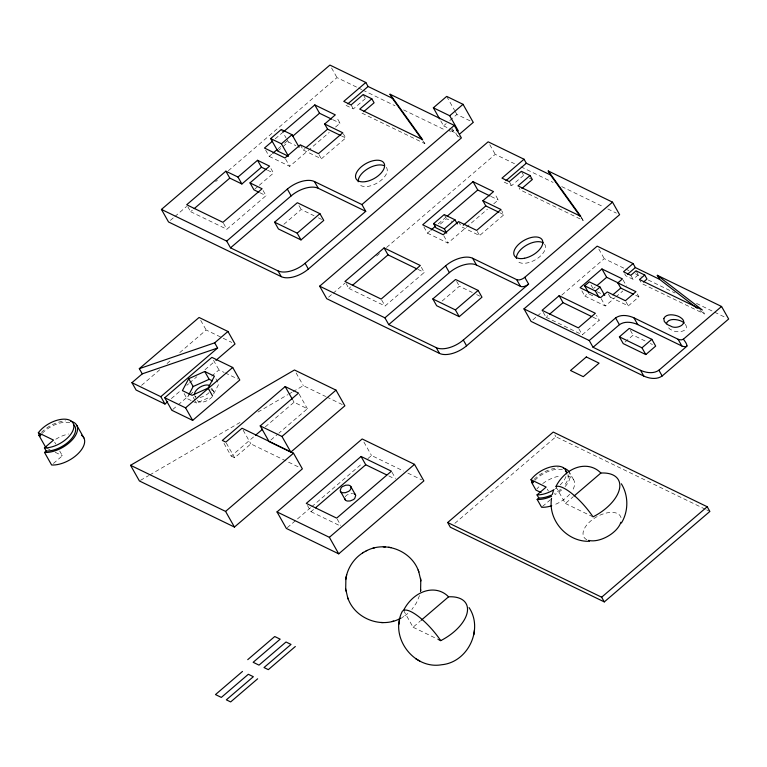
<?xml version="1.0" encoding="UTF-8"?>
<svg xmlns="http://www.w3.org/2000/svg" width="767" height="767" viewBox="0 0 767 767"><rect width="100%" height="100%" fill="white"/><g stroke="black" fill="none" stroke-linecap="round" stroke-linejoin="round"><path stroke-width="0.58" stroke-dasharray="3.83 2.88" d="M419.511 595.547L416.481 602.833L411.86 609.497M191.156 400.527L186.851 398.437L188.423 395.456M213.6 393.95L218.854 384.027L215.527 378.15M345.284 496.786L345.831 496.048A4.429 2.359 -29.5 0 1 347.288 494.792L352.628 493.354M170.341 220.407L173.965 217.301M174.866 216.534L186.64 206.438M215.632 181.606L217.445 180.053M228.307 170.734L337.001 77.601L357.412 87.496M275.257 138.808L282.448 132.643M187.819 206.735L190.628 211.682L192.402 210.158M265.65 150.131L269.188 156.382L271.882 154.071M278.172 148.673L280.866 146.363M284.461 143.285L287.165 140.975M277.74 151.08L282.16 147.293M283.042 146.535L288.354 141.991L295.87 145.634M254.826 189.065L258.383 186.017M259.275 185.259L273.503 173.064L270.137 167.12M300.319 144.848L303.253 150.025L305.055 148.482M346.032 105.395L353.338 108.933L365.418 98.579L367.345 99.518M269.188 156.382L289.696 166.324L329.244 132.442M335.534 127.044L340.03 123.199L336.492 116.948M190.628 211.682L226.85 229.256L266.015 195.69L262.659 189.746M303.253 150.025L321.373 158.817L345.716 137.964L343.367 133.822M283.886 224.29L301.172 209.477L314.077 215.738M440.747 120.85L443.585 125.865L446.241 123.583M449.798 120.534L456.902 114.446L473.258 122.384M141.559 385.35L160.667 368.985M167.033 363.529L171.587 359.627M179.775 352.609L206.16 330.002L231.816 342.446M53.412 463.46L62.386 455.771L59.615 450.881M452.319 128.674L453.441 130.649L450.881 132.835L449.203 129.872M451.063 130.774L455.703 133.027L458.263 130.831M455.703 133.027L457.381 135.989L459.932 133.794M171.338 398.581L181.348 390M186.803 385.322L188.624 383.768M189.535 382.982L196.812 376.75M205 369.732L215.009 361.152M172.738 409.501L177.263 405.618M178.174 404.842L189.046 395.523M189.957 394.746L193.581 391.64M211.711 376.108L218.959 369.895L224.165 372.426M328.564 297.165L332.188 294.058M333.099 293.282L344.872 283.186M376.568 256.025L380.192 252.918M386.539 247.482L495.233 154.349L514.532 163.707M346.051 283.483L348.851 288.43L350.634 286.906M423.873 226.879L427.411 233.13L430.105 230.819M438.197 223.887L445.387 217.723M440.383 224.041L446.576 218.739L451.945 221.347M504.255 182.143L511.56 185.681L523.64 175.327L525.568 176.266M427.411 233.13L447.918 243.081L487.467 209.19M493.756 203.801L498.253 199.947L494.715 193.696M348.851 288.43L385.072 306.004L424.247 272.438L420.882 266.494M458.541 221.596L461.475 226.773L479.596 235.565L503.938 214.712L501.599 210.57M223.993 443.374L231.193 456.106L254.539 436.097M265.315 426.864L294.049 402.244L307.404 408.725L278.881 433.163M231.193 456.106L234.664 457.784L250.886 443.892L299.149 467.304M270.856 440.037L277.99 433.93M442.118 301.038L459.395 286.225L472.299 292.486M287.28 527.677L310.827 507.495M311.728 506.719L362.455 463.258M367.892 458.599L371.516 455.493L403.567 471.043M532.883 319.849L536.497 316.752M537.399 315.975L542.825 311.335M561.799 295.074L604.271 258.68L624.645 268.565M307.462 505.463L310.98 511.685L313.674 509.374M543.228 312.284L546.037 317.241L547.82 315.697M581.856 290.827L584.799 296.033L586.544 294.528M593.543 288.536L595.297 287.04M608.432 294.01L610.187 297.117L611.951 295.602M624.635 273.781L625.776 275.784L633.072 279.322L638.326 274.826L641.212 276.225M584.799 296.033L605.307 305.975L614.933 297.73M615.805 296.982L622.804 290.99M546.037 317.241L582.258 334.805L599.276 320.223L596.477 315.275M610.187 297.117L628.317 305.908L638.892 296.839L636.543 292.706M625.019 342.072L633.101 335.15L646.006 341.401M454.841 523.353L555.902 436.759L705.563 509.355M542.48 506.498L550.553 499.585M403.547 610.407L413.068 627.233L420.163 621.155M555.854 486.633L565.375 503.459L573.361 496.613M407.862 613.475L403.663 616.582M403.806 616.486L402.033 617.569M140.447 480.372L148.693 475.569M149.718 474.974L240.445 422.224M257.971 412.032L287.865 394.65M288.891 394.046L291.987 392.253M293.013 391.649L303.329 385.657L325.697 396.51M192.239 401.045L196.544 403.135L210.417 396.894M443.585 125.865L450.478 129.211M451.466 129.69L453.441 130.649M358.496 88.023L361.717 89.586M362.791 90.103L395.015 105.741M403.615 109.911L445.512 130.227M457.381 135.989L460.382 137.446M520.966 166.832L553.132 182.431M561.712 186.592L603.524 206.879M607.819 208.96L616.39 213.121M529.422 178.136L532.308 179.536M362.005 113.142L424.889 143.64L423.183 140.639M581.415 217.387L583.112 220.388L520.227 189.89L519.096 187.886M332.849 119.71L340.03 123.199M491.072 196.467L498.253 199.947M625.719 269.083L628.93 270.646M635.364 273.761L640.723 276.36M648.23 280.003L675.037 293.004M696.484 303.406L725.429 317.452M341.449 135.893L345.716 137.964M499.672 212.641L503.938 214.712M703.492 312.025L704.624 314.029L641.739 283.531L639.477 279.524M635.69 295.295L638.892 296.839M597.205 291.757L602.574 294.365M589.372 294.144L594.741 296.752M650.311 343.491L652.458 344.536M592.881 317.126L599.276 320.223M267.482 170.14L273.503 173.064M318.372 217.818L321.603 219.391M476.604 294.576L479.826 296.139M259.975 192.757L266.015 195.69M417.852 269.342L424.247 272.438M706.637 509.873L709.868 511.445M565.375 503.459L591.961 516.354M326.761 397.028L342.744 404.775M225.21 372.925L237.712 378.994M407.843 473.114L421.725 479.854M388.792 475.933L394.027 478.474M310.98 511.685L340.308 525.913M47.008 448.312L50.085 449.807M55.205 452.29L62.386 455.771M413.068 627.233L438.59 639.611M699.926 310.414L704.624 314.029M581.031 217.492L583.112 220.388M422.809 140.745L424.889 143.64M685.458 324.288C689.792 331.469 677.558 333.214 673.062 330.615A36.548 19.482 -29.5 0 1 669.879 329.072L667.002 326.272M636.054 270.818L638.326 274.826M630.81 275.315L633.072 279.322M623.053 279.945L626.591 286.196M598.816 249.035L604.271 258.68M625.968 301.767L628.317 305.908M630.369 330.318L633.101 335.15M601.184 298.689L605.307 305.975M591.031 284.988L592.805 288.114M521.368 171.319L523.64 175.327M489.777 144.704L495.233 154.349M509.288 181.674L511.56 185.681M578.893 328.861L582.258 334.805M446.682 96.393L454.63 110.438M455.195 111.436L456.902 114.446M477.256 231.423L479.596 235.565M444.218 214.568L446.576 218.739M443.796 235.785L447.918 243.081M363.146 94.571L365.418 98.579M554.838 434.879L555.902 436.759M573.515 479.586L569.45 472.395A23.393 12.464 -29.5 0 1 564.617 487.093M456.662 281.393L459.395 286.225M331.555 67.956L337.001 77.601M351.065 104.926L353.338 108.933M547.274 489.078L548.405 491.072M319.034 154.675L321.373 158.817M381.707 300.06L385.072 306.004M281.278 129.489L285.995 137.82M286.58 138.865L288.354 141.991M285.564 159.037L289.696 166.324M298.986 205.614L301.172 209.477M392.014 472.242L395.532 478.455M363.913 442.07L371.516 455.493M223.485 223.312L226.85 229.256M296.129 372.935L303.329 385.657M299.092 394.037L307.404 408.725M292.936 400.288L294.049 402.244M337.25 519.163L340.769 525.385M200.705 320.357L206.16 330.002M213.504 360.26L218.959 369.895M243.129 430.182L250.886 443.892M212.037 388.648L213.629 391.467M226.351 443.105L234.664 457.784M194.732 395.686L195.796 397.565M193.226 397.268L194.885 400.201M195.441 401.179L196.544 403.135M184.08 393.538L186.851 398.437M54.63 442.07L55.732 444.026M561.741 489.854A23.393 12.464 -29.5 0 1 554.848 494.629M534.005 479.442A23.393 12.464 -29.5 0 1 558.165 467.86M568.011 474.476A21.265 11.332 -29.5 0 1 564.378 485.425M560.581 489.288A21.265 11.332 -29.5 0 1 554.512 493.517M534.887 480.315A21.265 11.332 -29.5 0 1 563.285 469.96M565.941 476.547A21.265 11.332 -29.5 0 1 560.15 484.945M556.593 487.898A21.265 11.332 -29.5 0 1 555.375 488.761M567.446 475.971A23.393 12.464 -29.5 0 1 572.287 490.727M569.651 494.264A23.393 12.464 -29.5 0 1 553.352 505.204M536.842 488.991A23.393 12.464 -29.5 0 1 538.923 486.786M542.72 483.565A23.393 12.464 -29.5 0 1 560.725 475.876M586.87 539.709A21.035 11.208 -29.5 0 1 596.707 516.814A21.035 11.208 -29.5 0 1 621.222 520.381M55.79 439.232A23.393 12.464 -29.5 0 1 68.541 433.988M41.38 432.463A23.393 12.464 -29.5 0 1 65.54 420.891M42.262 433.336A21.265 11.332 -29.5 0 1 70.66 422.981M386.309 167.331A16.011 8.533 -29.5 0 1 377.268 182.968A16.011 8.533 -29.5 0 1 358.688 183.438M211.203 389.809A9.271 4.938 -29.5 0 1 213.686 394.2M212.229 396.702A9.271 4.938 -29.5 0 1 203.926 401.85A9.271 4.938 -29.5 0 1 197.387 400.384M211.27 388.303A9.271 4.938 -29.5 0 1 211.03 389.502M209.055 392.599A9.271 4.938 -29.5 0 1 199.995 397.402M196.122 396.999A9.271 4.938 -29.5 0 1 194.991 396.098M544.541 244.079A16.011 8.533 -29.5 0 1 535.491 259.716A16.011 8.533 -29.5 0 1 516.91 260.195"/><path stroke-width="1.15" d="M402.579 610.839C388.84 636.342 413.298 669.812 441.706 664.74C467.832 662.333 483.68 629.458 469.049 607.569M551.559 498.31C547.83 520.371 567.216 542.24 589.555 541.272M345.888 578.567L345.687 589.478M420.594 590.839L420.786 579.929M398.965 624.233L399.511 620.167M473.824 634.75L474.485 629.908M345.965 578.117L346.358 576.18M345.725 579.555C347.163 568.721 353.568 558.673 362.81 552.825M420.517 591.29L420.757 589.852M666.341 323.799C667.923 318.343 675.564 319.101 679.821 320.558A36.548 19.482 -29.5 0 1 683.004 322.102L684.365 323.118M346.463 575.768L346.684 574.819M552.345 494.389L553.41 490.592M188.72 378.697L182.412 390.604L192.114 395.312L208.116 388.102L214.424 376.194L204.722 371.487L188.72 378.697L193.15 386.53L188.95 394.468M621.366 523.075C628.633 511.301 628.652 495.549 621.356 483.785M392.292 98.234L390.019 94.226L454.294 125.405L461.389 137.926L308.353 269.064A21.265 11.332 -29.5 0 1 281.278 276.657L168.529 221.96L161.444 209.429L329.915 65.07L365.821 82.481L368.093 86.489L392.292 98.234L422.109 139.776M225.872 171.185L186.697 204.751L222.929 222.325L262.093 188.759L250.013 182.891L269.581 166.132L257.539 160.284L237.971 177.052L225.872 171.185L229.793 178.117L241.893 183.984L261.461 167.225L266.475 169.651M270.674 138.578L281.412 143.793L288.488 156.286L277.74 151.08L270.674 138.578L281.278 129.489L292.026 134.704L299.092 147.197M272.563 141.118L264.471 148.05L284.979 157.992L300.319 144.848L318.449 153.64L342.782 132.787L324.662 123.995L335.313 114.868L314.806 104.916L283.349 131.876M194.185 208.634L229.793 178.117M281.412 143.793L292.026 134.704M272.784 153.295L277.27 149.45M292.553 136.353L319.523 113.248L331.823 119.221M365.821 82.481L343.769 101.388L351.065 104.926L363.146 94.571L371.813 98.78L374.085 102.788L363.731 111.656M347.796 103.881L368.093 86.489M305.956 147.705L327.586 129.172L340.385 135.375M371.813 98.78L359.733 109.135L422.617 139.632L390.019 94.226M226.687 241.087L287.347 189.113A21.265 11.332 -29.5 0 1 314.422 181.52L361.919 204.559L365.744 211.318L305.093 263.292A21.265 11.332 -29.5 0 1 278.018 270.885L230.522 247.846L226.687 241.087L161.444 209.429M230.522 247.846L291.172 195.873A21.265 11.332 -29.5 0 1 318.247 188.279L365.744 211.318M274.605 222.2L297.347 202.718L319.925 213.667L323.751 220.426L301.009 239.918L278.431 228.969L274.605 222.2L297.184 233.149L301.009 239.918M439.606 118.837L433.365 107.802L446.682 96.393L463.038 104.322L473.258 122.384L459.932 133.794M44.409 447.918L53.517 440.105L38.35 432.751A21.265 11.332 -29.5 0 1 64.965 419.166A21.265 11.332 -29.5 0 1 70.919 434.084A21.265 11.332 -29.5 0 1 44.409 447.918L46.183 451.054L44.534 452.463L51.619 464.994A23.393 12.464 -29.5 0 0 78.205 453.556A23.393 12.464 -29.5 0 0 81.484 435.263M297.184 233.149L319.925 213.667M167.695 401.697L164.972 404.036L136.104 390.029L131.943 382.685L142.25 373.855L139.316 368.668L199.065 317.471L227.943 331.469L235.028 344L215.92 360.375M433.365 107.802L449.721 115.74L463.038 104.322M361.919 204.559L454.294 125.405M139.316 368.668L214.674 342.839L227.943 331.469M131.943 382.685L160.811 396.692L217.607 348.026L214.674 342.839M164.742 397.747L211.865 357.364L232.708 367.47L239.793 380.001L192.67 420.383L171.827 410.278L164.742 397.747L185.576 407.852L192.67 420.383M550.514 174.981L548.242 170.974L612.517 202.152L619.611 214.683L466.576 345.812A21.265 11.332 -29.5 0 1 439.501 353.405L326.752 298.708L319.666 286.177L488.138 141.818L524.043 159.239L526.315 163.246L550.514 174.981L580.341 216.524M185.576 407.852L232.708 367.47M384.094 247.933L344.929 281.499L381.151 299.072L420.326 265.507L384.094 247.933L388.025 254.865L416.788 268.824M473.028 181.664L422.694 224.798L443.201 234.75L458.541 221.596L476.671 230.388L501.014 209.535L482.884 200.743L493.536 191.616L473.028 181.664L477.745 189.995L490.046 195.969M352.408 285.382L388.025 254.865M433.604 223.657L444.352 228.873L446.71 233.043L435.963 227.828L433.604 223.657L444.218 214.568L454.965 219.784L457.324 223.945M431.006 230.052L435.503 226.198M447.18 216.189L477.745 189.995M524.043 159.239L501.992 178.136L509.288 181.674L521.368 171.319L530.045 175.528L532.308 179.536L521.953 188.414M444.352 228.873L454.965 219.784M506.019 180.629L526.315 163.246M463.278 225.23L485.818 205.92L498.608 212.123M530.045 175.528L517.965 185.882L580.84 216.38L548.242 170.974M285.18 386.578L222.325 440.44L225.805 442.128L242.027 428.226L293.512 453.201L302.371 468.858L234.443 527.063L139.412 480.967L130.553 465.301L294.461 369.991L336.013 390.144L344.872 405.81L290.827 452.118L269.073 441.571L260.205 425.906L298.545 393.059L285.18 386.578L292.38 399.31M319.666 286.177L384.919 317.835L445.569 265.861A21.265 11.332 -29.5 0 1 472.645 258.268L516.651 279.61L520.477 286.379A6.376 3.404 -29.5 0 0 528.607 284.097L524.772 277.338A6.376 3.404 -29.5 0 1 516.651 279.61M255.43 435.33L262.621 429.175M384.919 317.835L388.744 324.594L449.395 272.621A21.265 11.332 -29.5 0 1 476.47 265.027L520.477 286.379M432.828 298.948L455.569 279.466L478.148 290.415L481.973 297.184L459.232 316.666L436.653 305.717L432.828 298.948L455.406 309.906L459.232 316.666M260.205 425.906L281.968 436.461L336.013 390.144M455.406 309.906L478.148 290.415M130.553 465.301L225.584 511.407L293.512 453.201M524.772 277.338L612.517 202.152M388.744 324.594L436.241 347.633A21.265 11.332 -29.5 0 0 463.316 340.04L528.607 284.097M277.021 511.925L362.158 438.964L414.516 464.361L423.863 480.89L338.726 553.841L286.369 528.453L277.021 511.925L329.379 537.322L338.726 553.841M659.553 279.313L657.29 275.305L721.565 306.484L728.65 319.014L662.161 375.983C656.84 379.79 649.448 378.62 643.82 376.089L531.071 321.402L523.986 308.871L597.177 246.149L633.091 263.57L635.354 267.578L659.553 279.313L697.117 308.248M361.056 456.47L306.292 503.392L336.665 518.128L391.429 471.197L361.056 456.47L365.744 464.754L386.693 474.917M559.133 295.717L542.106 310.299L578.337 327.873L595.355 313.291L559.133 295.717L563.055 302.658L591.817 316.608M315.467 507.84L365.744 464.754M601.951 268.958L580.082 287.702L600.59 297.644L607.263 291.939L625.383 300.731L635.958 291.671L617.838 282.879L622.459 278.91L601.951 268.958L606.668 277.29L618.969 283.263M549.613 314.163L563.055 302.658M588.778 293.099L584.655 285.813L589.267 281.863L600.015 287.069L604.722 295.4M597.042 285.535L606.668 277.29M584.655 285.813L595.403 291.019L600.015 287.069M633.091 263.57L623.504 271.777L630.81 275.315L636.054 270.818L644.721 275.027L646.993 279.035L643.494 282.035M627.511 274.289L635.354 267.578M329.379 537.322L414.516 464.361M612.833 294.844L620.762 288.047L633.552 294.26M644.721 275.027L639.477 279.524L702.361 310.021L657.29 275.305M523.986 308.871L589.238 340.519L615.585 317.941C620.915 314.134 628.298 315.295 633.926 317.835L678.057 339.235A13.816 7.363 -29.5 0 0 679.054 339.618L681.393 339.886L683.368 339.206L721.565 306.484M589.238 340.519L593.064 347.288L619.42 324.7C624.741 320.903 632.123 322.063 637.751 324.594L681.882 346.003A13.816 7.363 -29.5 0 0 682.879 346.387C689.102 347.892 687.088 343.942 683.368 339.206M619.4 336.847L629.276 328.381L651.854 339.33L655.68 346.099L645.804 354.565L623.226 343.616L619.4 336.847L641.979 347.806L645.804 354.565M247.731 659.658L274.73 636.524L280.156 639.16L253.158 662.295L259.006 665.133L286.014 641.998L291.009 644.424L264.011 667.558L268.325 669.649L295.324 646.514M242.487 671.441L215.479 694.576L221.337 697.414L248.335 674.279L253.34 676.705L226.342 699.84L230.646 701.93L257.654 678.795M641.979 347.806L651.854 339.33M447.669 522.519L553.247 432.061L707.212 506.747L709.868 511.445L604.3 601.903L450.334 527.217L447.669 522.519L601.644 597.205L604.3 601.903M593.064 347.288L640.56 370.327C646.188 372.858 653.58 374.018 658.901 370.212L687.203 345.965M551.665 494.974A21.265 11.332 -29.5 0 1 538.808 498.023L537.034 494.888L546.142 487.083L530.975 479.72A21.265 11.332 -29.5 0 1 553.017 466.461A21.265 11.332 -29.5 0 1 566.497 473.795M551.741 505.76A23.393 12.464 -29.5 0 1 541.588 507.265L537.159 499.432L538.808 498.023M421.054 620.388L448.561 596.822A37.18 19.817 -29.5 0 1 467.276 612.133A37.18 19.817 -29.5 0 1 440.718 640.646L438.59 639.611M574.243 495.856L600.868 473.038A37.18 19.817 -29.5 0 1 619.583 488.349A37.18 19.817 -29.5 0 1 593.025 516.862A34.448 10.067 49.4 0 0 556.219 486.479L555.854 486.633A33.901 26.922 -64.1 0 1 600.868 473.038M601.644 597.205L707.212 506.747M363.548 552.374L366.252 550.869M362.676 552.921L363.625 552.317M400.23 618.538L401.141 618.058M366.981 550.514C385.734 540.946 410.997 550.783 418.341 570.504M348.141 598.893C355.485 618.624 380.748 628.461 399.502 618.892M366.127 550.927L367.172 550.418M399.3 618.988L400.355 618.47M193.15 386.53L209.161 379.32L212.392 380.892M142.25 373.855L217.607 348.026M372.791 548.309L374.421 547.878M392.062 621.529L392.762 621.337M393.049 621.26L393.692 621.097M383.289 546.833L384.257 546.861M384.449 546.871L385.456 546.9M381.017 622.507L382.033 622.536M382.225 622.545L383.193 622.574M388.677 547.226L389.636 547.398M389.962 547.446L390.959 547.628M456.403 129.939L458.263 130.831L449.721 115.74M258.968 192.268L253.935 189.823L250.013 182.891M532.298 481.293A23.393 12.464 -29.5 0 0 531.521 482.261L532.749 482.855A21.265 11.332 -29.5 0 1 533.506 481.877M541.071 492.577L535.951 490.094L531.521 482.261M39.673 434.323A23.393 12.464 -29.5 0 0 38.896 435.282L40.124 435.886A21.265 11.332 -29.5 0 1 40.881 434.908M415.589 658.632L419.904 661.135M350.74 486.422L350.509 486.144A8.638 4.602 -29.5 0 0 348.419 485.127L345.754 485.204L342.6 486.508A4.429 2.359 -29.5 0 0 341.142 487.754L340.165 490.813L345.39 500.036A8.638 4.602 -29.5 0 0 347.48 501.043L350.135 500.966L353.299 499.672A4.429 2.359 -29.5 0 0 354.757 498.416L355.735 495.357L350.74 486.422L351.085 488.205L350.068 490.123A4.429 2.359 -29.5 0 1 348.611 491.379L345.447 492.682L342.791 492.759A8.638 4.602 -29.5 0 1 340.701 491.743L340.471 491.465M355.428 494.705L355.198 494.427A8.638 4.602 -29.5 0 0 353.951 493.641M345.16 499.758L344.767 498.358M678.057 339.235L681.882 346.003M617.838 282.879L620.762 288.047M633.926 317.835L637.751 324.594M658.901 370.212L662.161 375.983M615.585 317.941L619.42 324.7M640.56 370.327L643.82 376.089M595.403 291.019L598.941 297.27M482.884 200.743L485.818 205.92M472.645 258.268L476.47 265.027M445.569 265.861L449.395 272.621M463.316 340.04L466.576 345.812M530.975 479.72L532.749 482.855M314.806 104.916L319.523 113.248M324.662 123.995L327.586 129.172M436.241 347.633L439.501 353.405M314.422 181.52L318.247 188.279M287.347 189.113L291.172 195.873M257.539 160.284L261.461 167.225M305.093 263.292L308.353 269.064M237.971 177.052L241.893 183.984M278.018 270.885L281.278 276.657M281.968 436.461L290.827 452.118M204.722 371.487L209.161 379.32M208.116 388.102L212.545 395.935M160.811 396.692L164.972 404.036M225.584 511.407L234.443 527.063M76.825 425.417L83.919 437.947M38.35 432.751L40.124 435.886M38.896 435.282L45.982 447.813M418.724 571.511L420.92 580.907M345.562 588.5L347.758 597.896M418.159 570.044L418.907 571.971M347.576 597.435L348.323 599.363M420.584 578.395L420.709 579.392M345.764 590.015L345.898 591.002M551.607 496.268A23.393 12.464 -29.5 0 1 537.159 499.432M563.323 468.206A23.393 12.464 -29.5 0 1 568.798 471.36M565.375 470.967A21.265 11.332 -29.5 0 1 566.995 472.472M554.09 489.586A21.265 11.332 -29.5 0 1 537.034 494.888M620.848 522.26A21.035 11.208 -29.5 0 1 607.589 536.421A21.035 11.208 -29.5 0 1 588.663 540.371M70.698 421.227A23.393 12.464 -29.5 0 1 73.057 438.916A23.393 12.464 -29.5 0 1 44.534 452.463M46.241 447.497A23.393 12.464 -29.5 0 1 46.499 447.171M73.622 424.688A21.265 11.332 -29.5 0 1 69.366 441.035A21.265 11.332 -29.5 0 1 46.183 451.054M440.718 640.646A34.448 10.067 49.4 0 0 403.912 610.264L403.567 610.398A33.901 26.922 -64.1 0 1 448.561 596.822M358.199 181.76A16.011 8.533 -29.5 0 1 367.652 168.826A16.011 8.533 -29.5 0 1 384.353 165.777M194.444 394.708A9.271 4.938 -29.5 0 1 199.919 387.23A9.271 4.938 -29.5 0 1 209.583 385.465M516.421 258.508A16.011 8.533 -29.5 0 1 526.498 245.21A16.011 8.533 -29.5 0 1 543.314 242.947M663.781 318.526L664.337 321.565L667.223 324.374A36.548 19.482 -29.5 0 0 670.406 325.917C676.532 330.328 689.984 323.425 680.348 317.404A36.548 19.482 -29.5 0 0 677.156 315.851C672.918 314.46 666.053 313.693 663.781 318.526M586.324 356.962L570.523 370.499L583.284 376.683L599.075 363.146L586.324 356.962M366.386 181.491A16.011 8.533 -29.5 0 0 384.104 163.342A16.011 8.533 -29.5 0 0 359.704 168.299A16.011 8.533 -29.5 0 0 366.386 181.491M524.618 258.239A16.011 8.533 -29.5 0 0 542.327 240.09A16.011 8.533 -29.5 0 0 517.926 245.047A16.011 8.533 -29.5 0 0 524.618 258.239"/></g></svg>
